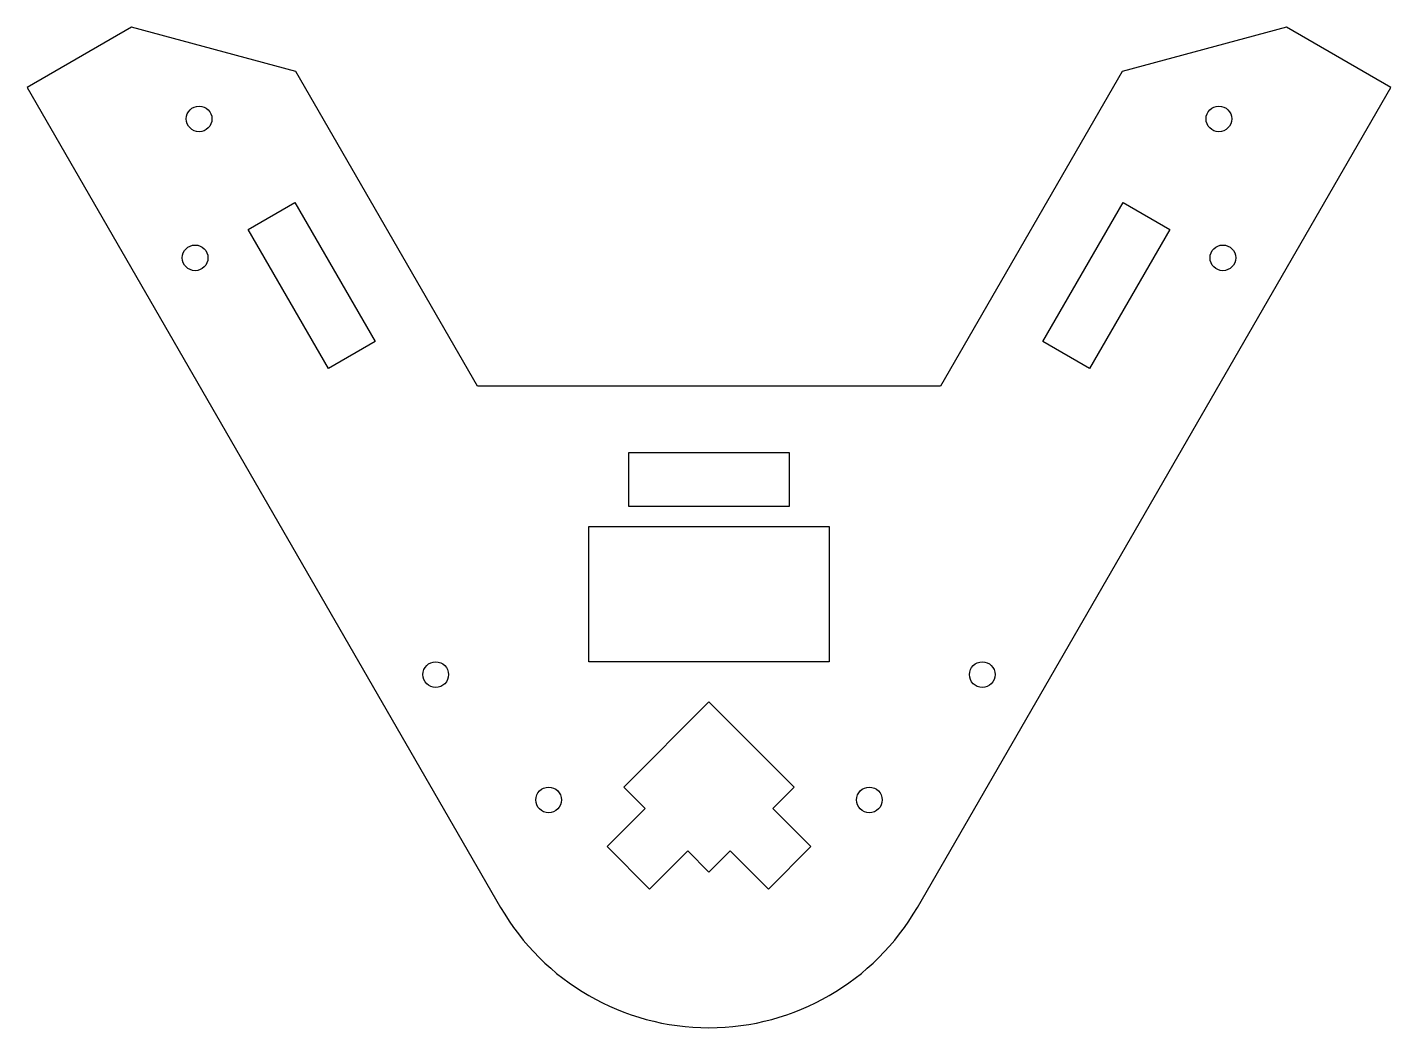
# Model space of a CAD drawing. Header units: millimetres. Extents: x -85 to 85, y -30 to 95.
import ezdxf

# ---------------------------------------------------------------- set-up
doc = ezdxf.new("R2010")
doc.units = ezdxf.units.MM

msp = doc.modelspace()

# ---------------------------------------------------------------- linework, layer by layer
msp.add_lwpolyline([(-25.98, -15, 0.57735), (25.98, -15), (85, 87.22), (72.01, 94.72), (51.52, 89.23), (28.87, 50), (-28.87, 50), (-51.52, 89.23), (-72.01, 94.72), (-85, 87.22)], format="xyb", close=True)
for points in [[(-57.45, 69.51), (-51.62, 72.88), (-41.62, 55.56), (-47.45, 52.19)], [(47.45, 52.19), (41.62, 55.56), (51.62, 72.88), (57.45, 69.51)], [(10, 35), (-10, 35), (-10, 41.73), (10, 41.73)], [(15, 32.5), (15, 15.61), (-15, 15.61), (-15, 32.5)], [(10.61, 0), (7.95, -2.65), (12.71, -7.41), (7.41, -12.71), (2.65, -7.95), (0, -10.61), (-2.65, -7.95), (-7.41, -12.71), (-12.71, -7.41), (-7.95, -2.65), (-10.61, 0), (0, 10.61)]]:
    msp.add_lwpolyline(points, close=True)
for centre in [(-63.57, 83.3), (63.57, 83.3), (-64.07, 65.98), (64.07, 65.98), (-34.07, 14.02), (34.07, 14.02), (-20, -1.6), (20, -1.6)]:
    msp.add_circle(centre, 1.6)

doc.saveas('drawing.dxf')
